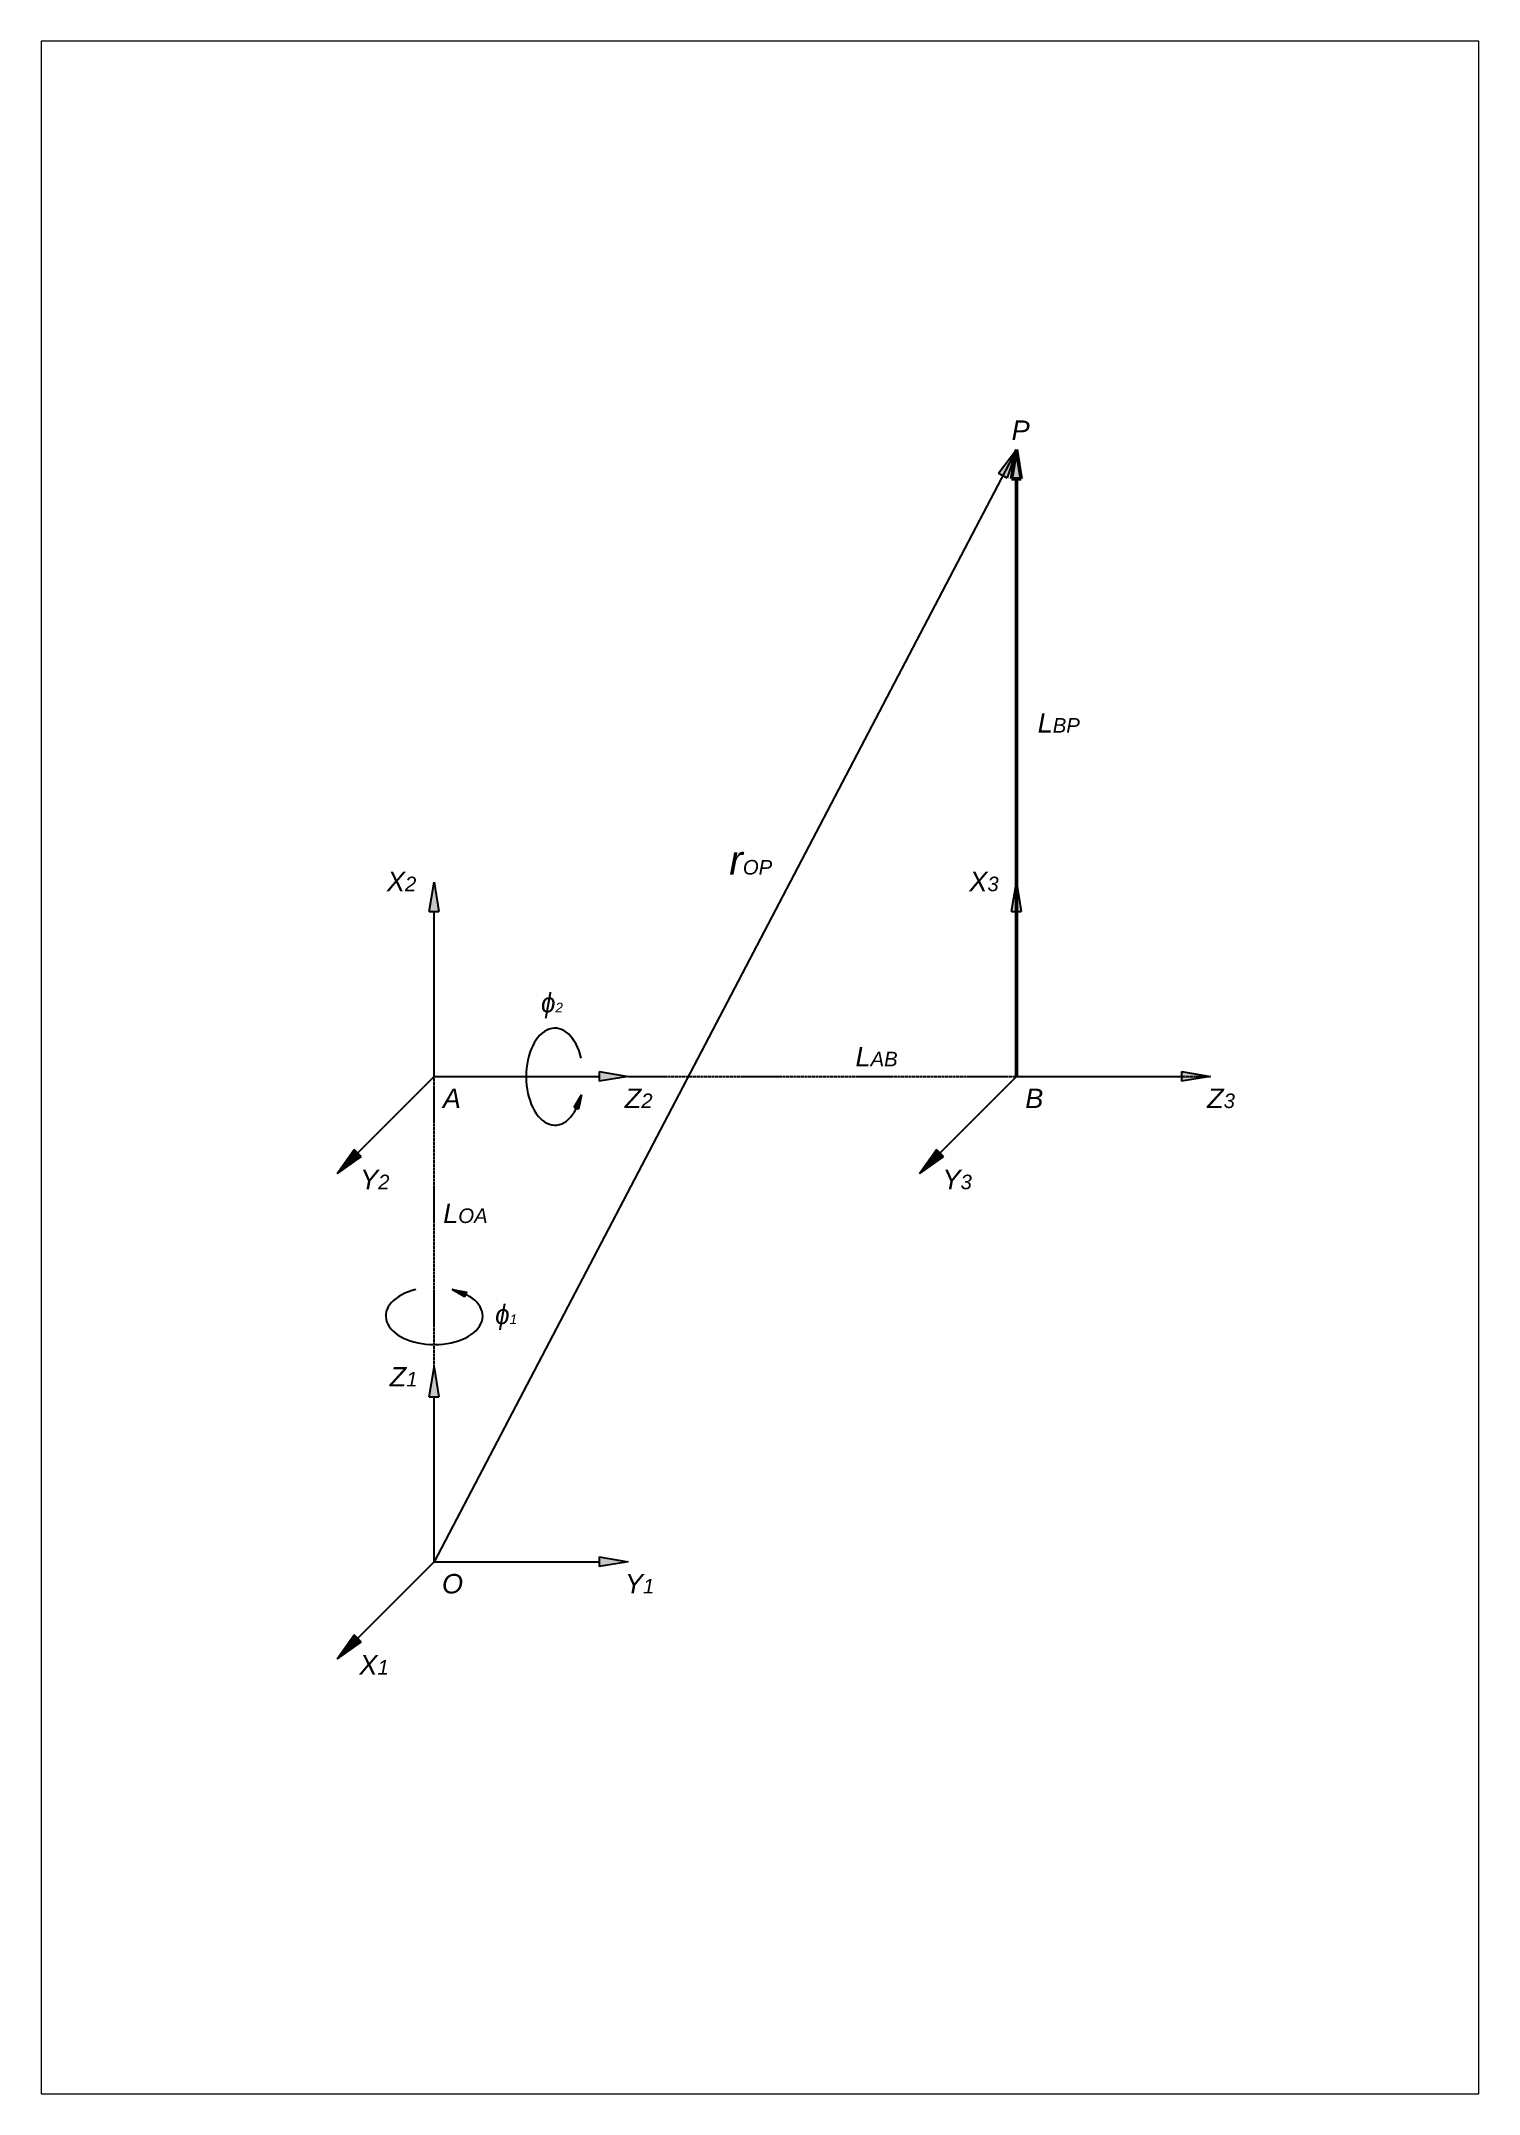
# Paper-space layout 'Presentación1' of a CAD drawing. Header units: metres, sheet in millimetres. Extents: x 0 to 204, y 0 to 291.
# The model-space entities are those that its viewports show. They can reach past a viewport. Long polylines and large blocks are cut down to what shows.
import ezdxf

# ---------------------------------------------------------------- set-up
doc = ezdxf.new("R2010")
doc.units = ezdxf.units.M
doc.linetypes.add('LÍNEAS_OCULTAS2', pattern=[4.7625, 3.175, -1.5875])
for name, color, linetype in [('_VentanasGraficas', 7, 'Continuous'), ('aux', 7, 'LÍNEAS_OCULTAS2'), ('ejes', 126, 'Continuous'), ('vector', 150, 'Continuous')]:
    doc.layers.add(name, color=color, linetype=linetype)
doc.layers.add('laser', color=1, linetype='Continuous', lineweight=50)
doc.styles.get("Standard").update_dxf_attribs({"font": 'arial.ttf'})

msp = doc.modelspace()

# ---------------------------------------------------------------- hatches: boundary and pattern name
h = msp.add_hatch(color=256)
h.dxf.hatch_style = 1
h.paths.add_polyline_path([(0.759, 2.406), (0.721, 2.341), (0.744, 2.332)])
h = msp.add_hatch(color=256)
h.dxf.hatch_style = 1
h.paths.add_polyline_path([(0.094, 1.402), (0.159, 1.364), (0.168, 1.388)])
at = {"layer": 'ejes'}
h = msp.add_hatch(color=256, dxfattribs=at)
h.dxf.hatch_style = 1
h.paths.add_polyline_path([(0, 3.5), (-0.025, 3.35), (0.025, 3.35)])
h = msp.add_hatch(color=256, dxfattribs=at)
h.dxf.hatch_style = 1
h.paths.add_polyline_path([(3, 3.5), (2.975, 3.35), (3.025, 3.35)])
h = msp.add_hatch(color=256, dxfattribs=at)
h.dxf.hatch_style = 1
h.paths.add_polyline_path([(1, 2.5), (0.85, 2.525), (0.85, 2.475)])
h = msp.add_hatch(color=256, dxfattribs=at)
h.dxf.hatch_style = 1
h.paths.add_polyline_path([(4, 2.5), (3.85, 2.525), (3.85, 2.475)])
h = msp.add_hatch(color=256, dxfattribs=at)
h.dxf.hatch_style = 1
h.paths.add_polyline_path([(-0.5, 2), (-0.376, 2.088), (-0.412, 2.124)])
h = msp.add_hatch(color=256, dxfattribs=at)
h.dxf.hatch_style = 1
h.paths.add_polyline_path([(2.5, 2), (2.624, 2.088), (2.588, 2.124)])
h = msp.add_hatch(color=256, dxfattribs=at)
h.dxf.hatch_style = 1
h.paths.add_polyline_path([(0, 1), (-0.025, 0.85), (0.025, 0.85)])
h = msp.add_hatch(color=256, dxfattribs=at)
h.dxf.hatch_style = 1
h.paths.add_polyline_path([(1, 0), (0.85, 0.025), (0.85, -0.025)])
h = msp.add_hatch(color=256, dxfattribs=at)
h.dxf.hatch_style = 1
h.paths.add_polyline_path([(-0.5, -0.5), (-0.376, -0.412), (-0.412, -0.376)])
at = {"layer": 'laser'}
h = msp.add_hatch(color=256, dxfattribs=at)
h.dxf.hatch_style = 1
h.paths.add_polyline_path([(3, 5.729), (2.975, 5.579), (3.025, 5.579)])
at = {"layer": 'vector'}
h = msp.add_hatch(color=256, dxfattribs=at)
h.dxf.hatch_style = 1
h.paths.add_polyline_path([(3, 5.729), (2.908, 5.607), (2.953, 5.584)])

# ---------------------------------------------------------------- linework, layer by layer
for p, q in [((0.721, 2.341), (0.759, 2.406)), ((0.721, 2.341), (0.744, 2.332)), ((0.759, 2.406), (0.744, 2.332)), ((0.094, 1.402), (0.168, 1.388)), ((0.159, 1.364), (0.094, 1.402)), ((0.159, 1.364), (0.168, 1.388))]:
    msp.add_line(p, q)
for centre, major_axis in [((0.622, 2.499), (0, -0.25)), ((0.001, 1.266), (0.25, 0))]:
    msp.add_ellipse(centre, major_axis=major_axis, ratio=0.58969, start_param=1.957625, end_param=7.473787)
at = {"layer": 'aux'}
for p, q in [((0, 1), (0, 2.5)), ((1, 2.5), (4, 2.5))]:
    msp.add_line(p, q, dxfattribs=at)
at = {"layer": 'ejes'}
for p, q in [((-0.025, 3.35), (0, 3.5)), ((0, 3.5), (0.025, 3.35)), ((2.975, 3.35), (3, 3.5)), ((3, 3.5), (3.025, 3.35)), ((-0.025, 3.35), (0.025, 3.35)), ((0, 2.5), (0, 3.35)), ((2.975, 3.35), (3.025, 3.35)), ((3, 2.5), (3, 3.35)), ((-0.5, 2), (0, 2.5)), ((0, 2.5), (0.85, 2.5)), ((0.85, 2.525), (0.85, 2.475)), ((0.85, 2.525), (1, 2.5)), ((1, 2.5), (0.85, 2.475)), ((2.5, 2), (3, 2.5)), ((3, 2.5), (3.85, 2.5)), ((3.85, 2.525), (3.85, 2.475)), ((3.85, 2.525), (4, 2.5)), ((4, 2.5), (3.85, 2.475)), ((-0.5, 2), (-0.412, 2.124)), ((-0.376, 2.088), (-0.412, 2.124)), ((2.5, 2), (2.588, 2.124)), ((2.624, 2.088), (2.588, 2.124)), ((-0.376, 2.088), (-0.5, 2)), ((2.624, 2.088), (2.5, 2)), ((-0.025, 0.85), (0, 1)), ((0, 1), (0.025, 0.85)), ((-0.025, 0.85), (0.025, 0.85)), ((0, 0), (0, 0.85)), ((-0.5, -0.5), (0, 0)), ((0, 0), (0.85, 0)), ((0.85, 0.025), (0.85, -0.025)), ((0.85, 0.025), (1, 0)), ((1, 0), (0.85, -0.025)), ((-0.5, -0.5), (-0.412, -0.376)), ((-0.376, -0.412), (-0.5, -0.5)), ((-0.376, -0.412), (-0.412, -0.376))]:
    msp.add_line(p, q, dxfattribs=at)
at = {"layer": 'laser'}
for p, q in [((2.975, 5.579), (3, 5.729)), ((3, 5.729), (3.025, 5.579)), ((2.975, 5.579), (3.025, 5.579)), ((3, 2.5), (3, 5.579))]:
    msp.add_line(p, q, dxfattribs=at)
at = {"layer": 'vector'}
for p, q in [((3, 5.729), (0, 0)), ((2.908, 5.607), (3, 5.729)), ((3, 5.729), (2.953, 5.584)), ((2.908, 5.607), (2.953, 5.584))]:
    msp.add_line(p, q, dxfattribs=at)

# ---------------------------------------------------------------- texts
at = {"char_height": 0.1, "attachment_point": 1}
for s, insert in [('\\pi0.036898;{\\fSymbol|b0|i1|c2|p18;j\\fArial|b0|i1|c0|p34;\\H0.5x;2}', (0.514, 2.93)), ('\\pi0.03978;{\\fSymbol|b0|i1|c2|p18;j\\fArial|b0|i1|c0|p34;\\H0.5x;1}', (0.275, 1.324))]:
    msp.add_mtext_dynamic_manual_height_columns(s, width=0.20029, gutter_width=12.5, heights=[0], dxfattribs=dict(at, insert=insert))
at = {"layer": 'aux', "char_height": 0.1, "attachment_point": 1}
for s, insert in [('\\pi0.054409;{\\fArial|b0|i1|c0|p34;P}', (2.921, 5.879)), ('\\pi-0.0051492;{\\fArial|b0|i1|c0|p34;L\\H0.75x;AB}', (2.176, 2.652)), ('\\pi-0.0089606;{\\fArial|b0|i1|c0|p34;L\\H0.75x;OA}', (0.056, 1.845))]:
    msp.add_mtext_dynamic_manual_height_columns(s, width=0.20029, gutter_width=12.5, heights=[0], dxfattribs=dict(at, insert=insert))
at = {"layer": 'ejes', "char_height": 0.1, "attachment_point": 1}
for s, insert in [('\\pi0.016986;{\\fArial|b0|i1|c0|p34;X\\H0.75x;2}', (-0.26, 3.554)), ('\\pi0.017242;{\\fArial|b0|i1|c0|p34;X\\H0.75x;3}', (2.74, 3.554)), ('\\pi0.057069;{\\fArial|b0|i1|c0|p34;A}', (-0.012, 2.437)), ('\\pi0.027934;{\\fArial|b0|i1|c0|p34;Z\\H0.75x;2}', (0.954, 2.437)), ('\\pi0.057445;{\\fArial|b0|i1|c0|p34;B}', (2.988, 2.437)), ('\\pi0.02819;{\\fArial|b0|i1|c0|p34;Z\\H0.75x;3}', (3.954, 2.437)), ('\\pi0.024864;{\\fArial|b0|i1|c0|p34;Y\\H0.75x;2}', (-0.406, 2.019)), ('\\pi0.02512;{\\fArial|b0|i1|c0|p34;Y\\H0.75x;3}', (2.594, 2.019)), ('\\pi0.032257;{\\fArial|b0|i1|c0|p34;Z\\H0.75x;1}', (-0.261, 1.003)), ('\\pi0.052567;{\\fArial|b0|i1|c0|p34;O}', (-0.012, -0.063)), ('\\pi0.029187;{\\fArial|b0|i1|c0|p34;Y\\H0.75x;1}', (0.954, -0.063)), ('\\pi0.021309;{\\fArial|b0|i1|c0|p34;X\\H0.75x;1}', (-0.406, -0.481))]:
    msp.add_mtext_dynamic_manual_height_columns(s, width=0.20029, gutter_width=12.5, heights=[0], dxfattribs=dict(at, insert=insert))
at = {"layer": 'laser', "insert": (3.117, 4.371), "char_height": 0.1, "attachment_point": 1}
msp.add_mtext_dynamic_manual_height_columns('\\pi-0.0074003;{\\fArial|b0|i1|c0|p34;L\\H0.75x;BP}', width=0.20029, gutter_width=12.5, heights=[0], dxfattribs=at)
at = {"layer": 'vector', "insert": (1.483, 3.69), "char_height": 0.1, "attachment_point": 1}
msp.add_mtext_dynamic_manual_height_columns('\\pi0.03799;{\\fArial|b0|i1|c0|p34;\\H1.5x;r\\H0.5x;OP}', width=0.31152, gutter_width=12.5, heights=[0], dxfattribs=at)

psp = doc.layouts.new('Presentación1')

# ---------------------------------------------------------------- viewports
at = {"layer": '_VentanasGraficas'}
psp.add_viewport(center=(101.81, 145.34), size=(203.62, 290.682), view_center_point=(1.679, 2.546), view_height=10.5745, dxfattribs=at)

doc.saveas('drawing.dxf')
